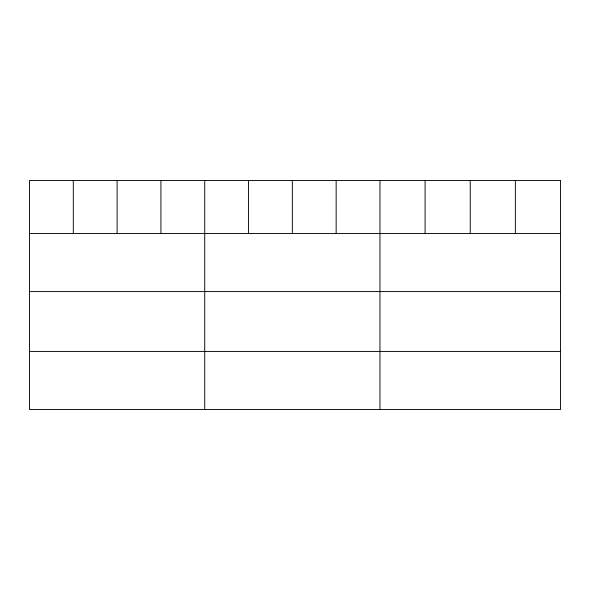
<?xml version="1.0" encoding="UTF-8"?>
<svg xmlns="http://www.w3.org/2000/svg" width="590" height="590" viewBox="0 0 590 590"><rect width="100%" height="100%" fill="white"/><g stroke="black" fill="none" stroke-linecap="round" stroke-linejoin="round"><path stroke-width="0.89" d="M29.5 233.493L560.5 233.493M29.5 291.578L560.5 291.578M29.5 351.426L560.5 351.426M515.365 180.481L515.365 233.493M470.23 180.481L470.23 233.493M425.095 180.481L425.095 233.493M379.96 180.481L379.96 409.519M336.153 180.481L336.153 233.493M292.345 180.481L292.345 233.493M248.538 180.481L248.538 233.493M204.73 180.481L204.73 409.519M160.923 180.481L160.923 233.493M117.115 180.481L117.115 233.493M73.308 180.481L73.308 233.493M560.5 180.481L29.5 180.481L29.5 409.519L560.5 409.519L560.5 180.481"/></g></svg>
